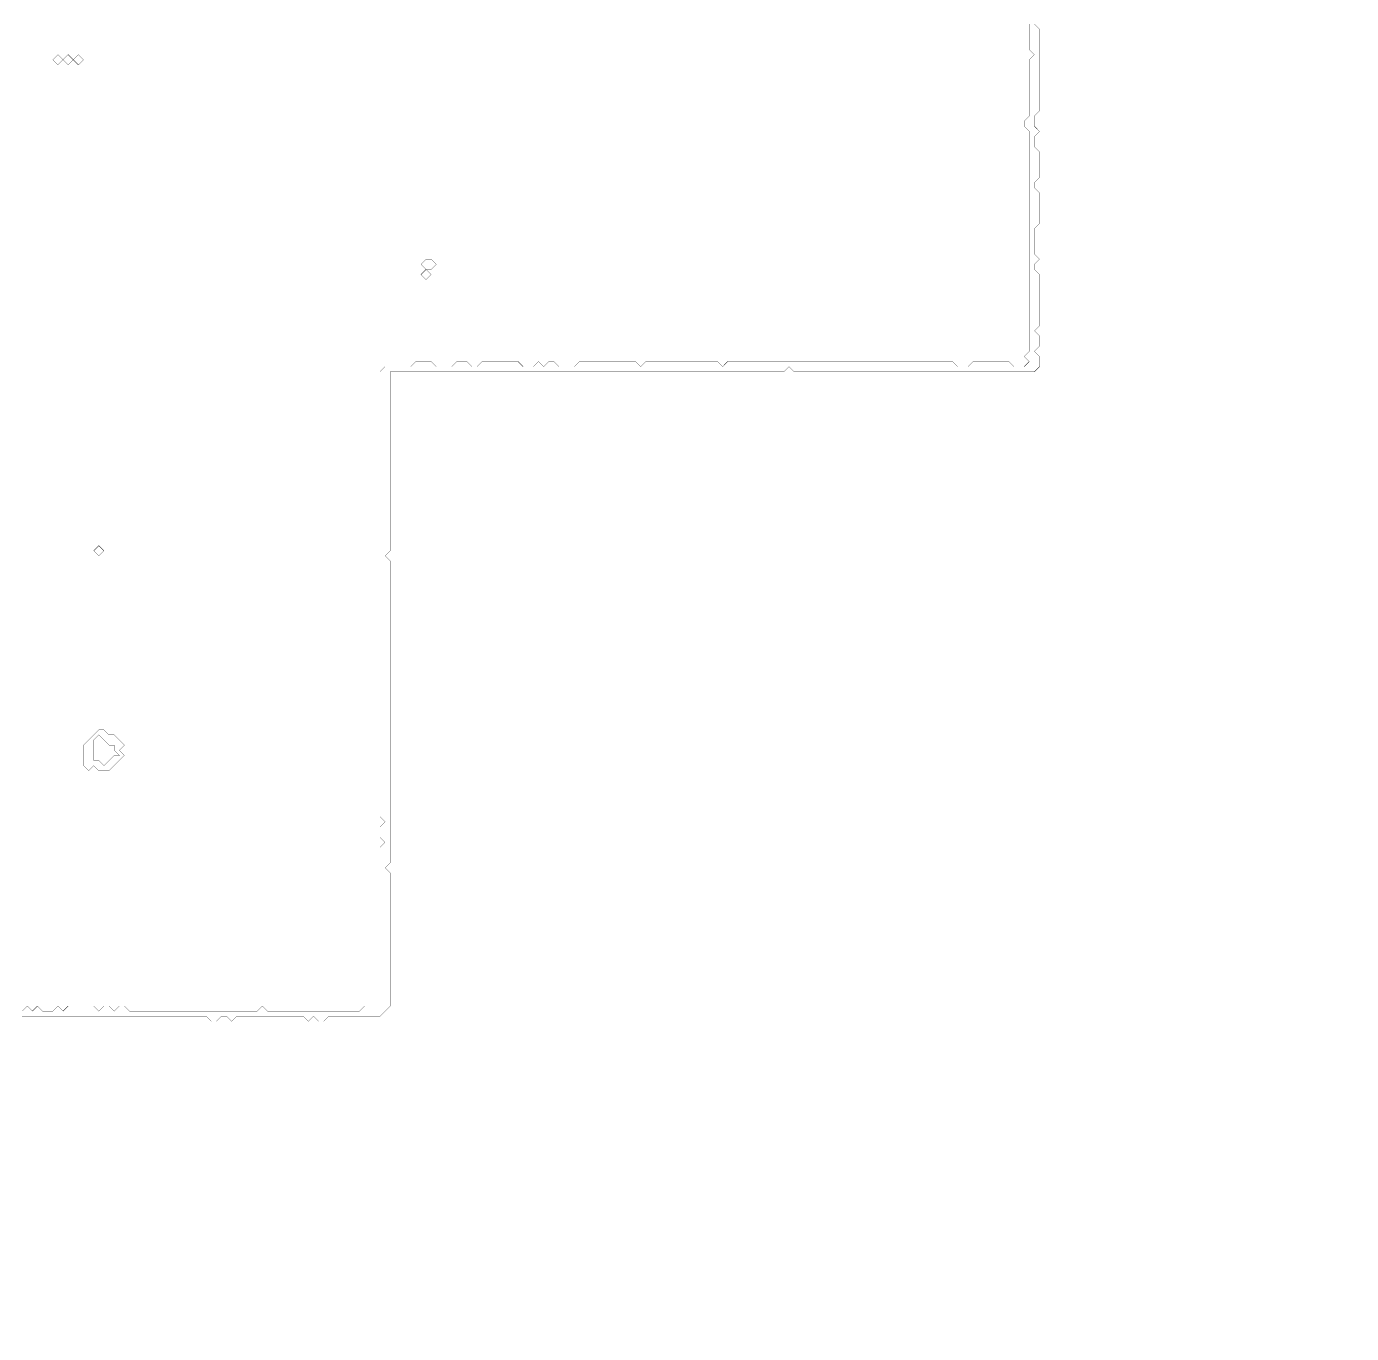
# Model space of a CAD drawing. Header units: metres. Extents: x 0 to 4879, y -4879 to 0.
# Drawn here: x 2404 to 4879, y -4879 to -2439 of the extents above; entities that cross this region are included whole.
import ezdxf

# ---------------------------------------------------------------- set-up
doc = ezdxf.new("R2010")
doc.units = ezdxf.units.M
doc.layers.add('conductor', color=1, linetype='Continuous')
doc.layers.add('substrate', color=5, linetype='Continuous')

msp = doc.modelspace()

# ---------------------------------------------------------------- linework, layer by layer
at = {"layer": 'conductor', "const_width": 0.5}
msp.add_lwpolyline([(2396.265625, -4277), (2405.8125, -4267.453125), (2415.359375, -4277), (2424.90625, -4267.453125), (2434.453125, -4277), (2444, -4277), (2453.546875, -4277), (2463.09375, -4267.453125), (2472.640625, -4277), (2482.1875, -4267.453125), (2491.734375, -4267.453125), (2501.28125, -4267.453125), (2510.828125, -4267.453125), (2520.375, -4267.453125), (2529.921875, -4267.453125), (2539.46875, -4277), (2549.015625, -4267.453125), (2558.5625, -4267.453125), (2568.109375, -4277), (2577.65625, -4267.453125), (2587.203125, -4267.453125), (2596.75, -4277), (2606.296875, -4277), (2615.84375, -4277), (2625.390625, -4277), (2634.9375, -4277), (2644.484375, -4277), (2654.03125, -4277), (2663.578125, -4277), (2673.125, -4277), (2682.671875, -4277), (2692.21875, -4277), (2701.765625, -4277), (2711.3125, -4277), (2720.859375, -4277), (2730.40625, -4277), (2739.953125, -4277), (2749.5, -4277), (2759.046875, -4277), (2768.59375, -4277), (2778.140625, -4277), (2787.6875, -4277), (2797.234375, -4277), (2806.78125, -4277), (2816.328125, -4277), (2825.875, -4277), (2835.421875, -4277), (2844.96875, -4267.453125), (2854.515625, -4277), (2864.0625, -4277), (2873.609375, -4277), (2883.15625, -4277), (2892.703125, -4277), (2902.25, -4277), (2911.796875, -4277), (2921.34375, -4277), (2930.890625, -4277), (2940.4375, -4277), (2949.984375, -4277), (2959.53125, -4277), (2969.078125, -4277), (2978.625, -4277), (2988.171875, -4277), (2997.71875, -4277), (3007.265625, -4277), (3016.8125, -4277), (3026.359375, -4277), (3035.90625, -4267.453125), (3045.453125, -4267.453125), (3055, -4267.453125), (3064.546875, -4267.453125), (3064.546875, -4257.90625), (3064.546875, -4248.359375), (3064.546875, -4238.8125), (3064.546875, -4229.265625), (3064.546875, -4219.71875), (3064.546875, -4210.171875), (3064.546875, -4200.625), (3064.546875, -4191.078125), (3064.546875, -4181.53125), (3064.546875, -4171.984375), (3064.546875, -4162.4375), (3064.546875, -4152.890625), (3064.546875, -4143.34375), (3064.546875, -4133.796875), (3064.546875, -4124.25), (3064.546875, -4114.703125), (3064.546875, -4105.15625), (3064.546875, -4095.609375), (3064.546875, -4086.0625), (3064.546875, -4076.515625), (3064.546875, -4066.96875), (3064.546875, -4057.421875), (3064.546875, -4047.875), (3064.546875, -4038.328125), (3064.546875, -4028.78125), (3064.546875, -4019.234375), (3064.546875, -4009.6875), (3064.546875, -4000.140625), (3064.546875, -3990.59375), (3064.546875, -3981.046875), (3064.546875, -3971.5), (3074.09375, -3961.953125), (3064.546875, -3952.40625), (3064.546875, -3942.859375), (3064.546875, -3933.3125), (3074.09375, -3923.765625), (3064.546875, -3914.21875), (3064.546875, -3904.671875), (3064.546875, -3895.125), (3064.546875, -3885.578125), (3064.546875, -3876.03125), (3064.546875, -3866.484375), (3064.546875, -3856.9375), (3064.546875, -3847.390625), (3064.546875, -3837.84375), (3064.546875, -3828.296875), (3064.546875, -3818.75), (3064.546875, -3809.203125), (3064.546875, -3799.65625), (3064.546875, -3790.109375), (3064.546875, -3780.5625), (3064.546875, -3771.015625), (3064.546875, -3761.46875), (3064.546875, -3751.921875), (3064.546875, -3742.375), (3064.546875, -3732.828125), (3064.546875, -3723.28125), (3064.546875, -3713.734375), (3064.546875, -3704.1875), (3064.546875, -3694.640625), (3064.546875, -3685.09375), (3064.546875, -3675.546875), (3064.546875, -3666), (3064.546875, -3656.453125), (3064.546875, -3646.90625), (3064.546875, -3637.359375), (3064.546875, -3627.8125), (3064.546875, -3618.265625), (3064.546875, -3608.71875), (3064.546875, -3599.171875), (3064.546875, -3589.625), (3064.546875, -3580.078125), (3064.546875, -3570.53125), (3064.546875, -3560.984375), (3064.546875, -3551.4375), (3064.546875, -3541.890625), (3064.546875, -3532.34375), (3064.546875, -3522.796875), (3064.546875, -3513.25), (3064.546875, -3503.703125), (3064.546875, -3494.15625), (3064.546875, -3484.609375), (3064.546875, -3475.0625), (3064.546875, -3465.515625), (3064.546875, -3455.96875), (3064.546875, -3446.421875), (3064.546875, -3436.875), (3064.546875, -3427.328125), (3064.546875, -3417.78125), (3064.546875, -3408.234375), (3064.546875, -3398.6875), (3064.546875, -3389.140625), (3064.546875, -3379.59375), (3064.546875, -3370.046875), (3064.546875, -3360.5), (3064.546875, -3350.953125), (3064.546875, -3341.40625), (3064.546875, -3331.859375), (3064.546875, -3322.3125), (3064.546875, -3312.765625), (3064.546875, -3303.21875), (3064.546875, -3293.671875), (3064.546875, -3284.125), (3064.546875, -3274.578125), (3064.546875, -3265.03125), (3064.546875, -3255.484375), (3064.546875, -3245.9375), (3064.546875, -3236.390625), (3064.546875, -3226.84375), (3064.546875, -3217.296875), (3064.546875, -3207.75), (3064.546875, -3198.203125), (3064.546875, -3188.65625), (3064.546875, -3179.109375), (3064.546875, -3169.5625), (3064.546875, -3160.015625), (3064.546875, -3150.46875), (3064.546875, -3140.921875), (3064.546875, -3131.375), (3064.546875, -3121.828125), (3064.546875, -3112.28125), (3064.546875, -3102.734375), (3064.546875, -3093.1875), (3064.546875, -3083.640625), (3074.09375, -3074.09375), (3083.640625, -3074.09375), (3093.1875, -3074.09375), (3102.734375, -3074.09375), (3112.28125, -3074.09375), (3121.828125, -3074.09375), (3131.375, -3064.546875), (3140.921875, -3064.546875), (3150.46875, -3064.546875), (3160.015625, -3064.546875), (3169.5625, -3074.09375), (3179.109375, -3074.09375), (3188.65625, -3074.09375), (3198.203125, -3074.09375), (3207.75, -3064.546875), (3217.296875, -3064.546875), (3226.84375, -3064.546875), (3236.390625, -3074.09375), (3245.9375, -3074.09375), (3255.484375, -3064.546875), (3265.03125, -3064.546875), (3274.578125, -3064.546875), (3284.125, -3064.546875), (3293.671875, -3064.546875), (3303.21875, -3064.546875), (3312.765625, -3064.546875), (3322.3125, -3064.546875), (3331.859375, -3074.09375), (3341.40625, -3074.09375), (3350.953125, -3074.09375), (3360.5, -3064.546875), (3370.046875, -3074.09375), (3379.59375, -3064.546875), (3389.140625, -3064.546875), (3398.6875, -3074.09375), (3408.234375, -3074.09375), (3417.78125, -3074.09375), (3427.328125, -3074.09375), (3436.875, -3064.546875), (3446.421875, -3064.546875), (3455.96875, -3064.546875), (3465.515625, -3064.546875), (3475.0625, -3064.546875), (3484.609375, -3064.546875), (3494.15625, -3064.546875), (3503.703125, -3064.546875), (3513.25, -3064.546875), (3522.796875, -3064.546875), (3532.34375, -3064.546875), (3541.890625, -3064.546875), (3551.4375, -3074.09375), (3560.984375, -3064.546875), (3570.53125, -3064.546875), (3580.078125, -3064.546875), (3589.625, -3064.546875), (3599.171875, -3064.546875), (3608.71875, -3064.546875), (3618.265625, -3064.546875), (3627.8125, -3064.546875), (3637.359375, -3064.546875), (3646.90625, -3064.546875), (3656.453125, -3064.546875), (3666, -3064.546875), (3675.546875, -3064.546875), (3685.09375, -3064.546875), (3694.640625, -3064.546875), (3704.1875, -3074.09375), (3713.734375, -3064.546875), (3723.28125, -3064.546875), (3732.828125, -3064.546875), (3742.375, -3064.546875), (3751.921875, -3064.546875), (3761.46875, -3064.546875), (3771.015625, -3064.546875), (3780.5625, -3064.546875), (3790.109375, -3064.546875), (3799.65625, -3064.546875), (3809.203125, -3064.546875), (3818.75, -3064.546875), (3828.296875, -3064.546875), (3837.84375, -3064.546875), (3847.390625, -3064.546875), (3856.9375, -3064.546875), (3866.484375, -3064.546875), (3876.03125, -3064.546875), (3885.578125, -3064.546875), (3895.125, -3064.546875), (3904.671875, -3064.546875), (3914.21875, -3064.546875), (3923.765625, -3064.546875), (3933.3125, -3064.546875), (3942.859375, -3064.546875), (3952.40625, -3064.546875), (3961.953125, -3064.546875), (3971.5, -3064.546875), (3981.046875, -3064.546875), (3990.59375, -3064.546875), (4000.140625, -3064.546875), (4009.6875, -3064.546875), (4019.234375, -3064.546875), (4028.78125, -3064.546875), (4038.328125, -3064.546875), (4047.875, -3064.546875), (4057.421875, -3064.546875), (4066.96875, -3064.546875), (4076.515625, -3064.546875), (4086.0625, -3064.546875), (4095.609375, -3064.546875), (4105.15625, -3064.546875), (4114.703125, -3064.546875), (4124.25, -3064.546875), (4133.796875, -3064.546875), (4143.34375, -3074.09375), (4152.890625, -3074.09375), (4162.4375, -3074.09375), (4171.984375, -3064.546875), (4181.53125, -3064.546875), (4191.078125, -3064.546875), (4200.625, -3064.546875), (4210.171875, -3064.546875), (4219.71875, -3064.546875), (4229.265625, -3064.546875), (4238.8125, -3064.546875), (4248.359375, -3074.09375), (4257.90625, -3074.09375), (4267.453125, -3074.09375), (4277, -3064.546875), (4267.453125, -3055), (4277, -3045.453125), (4277, -3035.90625), (4277, -3026.359375), (4277, -3016.8125), (4277, -3007.265625), (4277, -2997.71875), (4277, -2988.171875), (4277, -2978.625), (4277, -2969.078125), (4277, -2959.53125), (4277, -2949.984375), (4277, -2940.4375), (4277, -2930.890625), (4277, -2921.34375), (4277, -2911.796875), (4277, -2902.25), (4277, -2892.703125), (4277, -2883.15625), (4277, -2873.609375), (4277, -2864.0625), (4277, -2854.515625), (4277, -2844.96875), (4277, -2835.421875), (4277, -2825.875), (4277, -2816.328125), (4277, -2806.78125), (4277, -2797.234375), (4277, -2787.6875), (4277, -2778.140625), (4277, -2768.59375), (4277, -2759.046875), (4277, -2749.5), (4277, -2739.953125), (4277, -2730.40625), (4277, -2720.859375), (4277, -2711.3125), (4277, -2701.765625), (4277, -2692.21875), (4277, -2682.671875), (4277, -2673.125), (4277, -2663.578125), (4277, -2654.03125), (4277, -2644.484375), (4277, -2634.9375), (4267.453125, -2625.390625), (4267.453125, -2615.84375), (4277, -2606.296875), (4277, -2596.75), (4277, -2587.203125), (4277, -2577.65625), (4277, -2568.109375), (4277, -2558.5625), (4277, -2549.015625), (4277, -2539.46875), (4277, -2529.921875), (4277, -2520.375), (4277, -2510.828125), (4277, -2501.28125), (4286.546875, -2491.734375), (4277, -2482.1875), (4277, -2472.640625), (4277, -2463.09375), (4277, -2453.546875), (4277, -2444), (4277, -2434.453125)], dxfattribs=at)
for points in [[(2453.546875, -2501.28125), (2463.09375, -2491.734375), (2472.640625, -2501.28125), (2463.09375, -2510.828125)], [(2472.640625, -2501.28125), (2482.1875, -2491.734375), (2491.734375, -2501.28125), (2482.1875, -2510.828125)], [(2491.734375, -2501.28125), (2501.28125, -2491.734375), (2510.828125, -2501.28125), (2501.28125, -2510.828125)], [(3140.921875, -2883.15625), (3150.46875, -2873.609375), (3160.015625, -2873.609375), (3169.5625, -2883.15625), (3160.015625, -2892.703125), (3150.46875, -2892.703125)], [(3140.921875, -2902.25), (3150.46875, -2892.703125), (3160.015625, -2902.25), (3150.46875, -2911.796875)], [(2529.921875, -3417.78125), (2539.46875, -3408.234375), (2549.015625, -3417.78125), (2539.46875, -3427.328125)], [(2529.921875, -3761.46875), (2539.46875, -3751.921875), (2549.015625, -3751.921875), (2558.5625, -3761.46875), (2568.109375, -3761.46875), (2577.65625, -3771.015625), (2587.203125, -3780.5625), (2577.65625, -3790.109375), (2587.203125, -3799.65625), (2577.65625, -3809.203125), (2568.109375, -3818.75), (2558.5625, -3828.296875), (2549.015625, -3828.296875), (2539.46875, -3828.296875), (2529.921875, -3818.75), (2520.375, -3828.296875), (2510.828125, -3818.75), (2510.828125, -3809.203125), (2510.828125, -3799.65625), (2510.828125, -3790.109375), (2510.828125, -3780.5625), (2520.375, -3771.015625)]]:
    msp.add_lwpolyline(points, close=True, dxfattribs=at)
at = {"layer": 'substrate', "const_width": 0.5}
for points in [[(2396.265625, -4878.453125), (2405.8125, -4878.453125), (2415.359375, -4878.453125), (2424.90625, -4878.453125), (2434.453125, -4878.453125), (2444, -4878.453125), (2453.546875, -4878.453125), (2463.09375, -4878.453125), (2472.640625, -4878.453125), (2482.1875, -4878.453125), (2491.734375, -4878.453125), (2501.28125, -4878.453125), (2510.828125, -4878.453125), (2520.375, -4878.453125), (2529.921875, -4878.453125), (2539.46875, -4878.453125), (2549.015625, -4878.453125), (2558.5625, -4878.453125), (2568.109375, -4878.453125), (2577.65625, -4878.453125), (2587.203125, -4878.453125), (2596.75, -4878.453125), (2606.296875, -4878.453125), (2615.84375, -4878.453125), (2625.390625, -4878.453125), (2634.9375, -4878.453125), (2644.484375, -4878.453125), (2654.03125, -4878.453125), (2663.578125, -4878.453125), (2673.125, -4878.453125), (2682.671875, -4878.453125), (2692.21875, -4878.453125), (2701.765625, -4878.453125), (2711.3125, -4878.453125), (2720.859375, -4878.453125), (2730.40625, -4878.453125), (2739.953125, -4878.453125), (2749.5, -4878.453125), (2759.046875, -4878.453125), (2768.59375, -4878.453125), (2778.140625, -4878.453125), (2787.6875, -4878.453125), (2797.234375, -4878.453125), (2806.78125, -4878.453125), (2816.328125, -4878.453125), (2825.875, -4878.453125), (2835.421875, -4878.453125), (2844.96875, -4878.453125), (2854.515625, -4878.453125), (2864.0625, -4878.453125), (2873.609375, -4878.453125), (2883.15625, -4878.453125), (2892.703125, -4878.453125), (2902.25, -4878.453125), (2911.796875, -4878.453125), (2921.34375, -4878.453125), (2930.890625, -4878.453125), (2940.4375, -4878.453125), (2949.984375, -4878.453125), (2959.53125, -4878.453125), (2969.078125, -4878.453125), (2978.625, -4878.453125), (2988.171875, -4878.453125), (2997.71875, -4878.453125), (3007.265625, -4878.453125), (3016.8125, -4878.453125), (3026.359375, -4878.453125), (3035.90625, -4878.453125), (3045.453125, -4878.453125), (3055, -4878.453125), (3064.546875, -4878.453125), (3074.09375, -4878.453125), (3083.640625, -4878.453125), (3093.1875, -4878.453125), (3102.734375, -4878.453125), (3112.28125, -4878.453125), (3121.828125, -4878.453125), (3131.375, -4878.453125), (3140.921875, -4878.453125), (3150.46875, -4878.453125), (3160.015625, -4878.453125), (3169.5625, -4878.453125), (3179.109375, -4878.453125), (3188.65625, -4878.453125), (3198.203125, -4878.453125), (3207.75, -4878.453125), (3217.296875, -4878.453125), (3226.84375, -4878.453125), (3236.390625, -4878.453125), (3245.9375, -4878.453125), (3255.484375, -4878.453125), (3265.03125, -4878.453125), (3274.578125, -4878.453125), (3284.125, -4878.453125), (3293.671875, -4878.453125), (3303.21875, -4878.453125), (3312.765625, -4878.453125), (3322.3125, -4878.453125), (3331.859375, -4878.453125), (3341.40625, -4878.453125), (3350.953125, -4878.453125), (3360.5, -4878.453125), (3370.046875, -4878.453125), (3379.59375, -4878.453125), (3389.140625, -4878.453125), (3398.6875, -4878.453125), (3408.234375, -4878.453125), (3417.78125, -4878.453125), (3427.328125, -4878.453125), (3436.875, -4878.453125), (3446.421875, -4878.453125), (3455.96875, -4878.453125), (3465.515625, -4878.453125), (3475.0625, -4878.453125), (3484.609375, -4878.453125), (3494.15625, -4878.453125), (3503.703125, -4878.453125), (3513.25, -4878.453125), (3522.796875, -4878.453125), (3532.34375, -4878.453125), (3541.890625, -4878.453125), (3551.4375, -4878.453125), (3560.984375, -4878.453125), (3570.53125, -4878.453125), (3580.078125, -4878.453125), (3589.625, -4878.453125), (3599.171875, -4878.453125), (3608.71875, -4878.453125), (3618.265625, -4878.453125), (3627.8125, -4878.453125), (3637.359375, -4878.453125), (3646.90625, -4878.453125), (3656.453125, -4878.453125), (3666, -4878.453125), (3675.546875, -4878.453125), (3685.09375, -4878.453125), (3694.640625, -4878.453125), (3704.1875, -4878.453125), (3713.734375, -4878.453125), (3723.28125, -4878.453125), (3732.828125, -4878.453125), (3742.375, -4878.453125), (3751.921875, -4878.453125), (3761.46875, -4878.453125), (3771.015625, -4878.453125), (3780.5625, -4878.453125), (3790.109375, -4878.453125), (3799.65625, -4878.453125), (3809.203125, -4878.453125), (3818.75, -4878.453125), (3828.296875, -4878.453125), (3837.84375, -4878.453125), (3847.390625, -4878.453125), (3856.9375, -4878.453125), (3866.484375, -4878.453125), (3876.03125, -4878.453125), (3885.578125, -4878.453125), (3895.125, -4878.453125), (3904.671875, -4878.453125), (3914.21875, -4878.453125), (3923.765625, -4878.453125), (3933.3125, -4878.453125), (3942.859375, -4878.453125), (3952.40625, -4878.453125), (3961.953125, -4878.453125), (3971.5, -4878.453125), (3981.046875, -4878.453125), (3990.59375, -4878.453125), (4000.140625, -4878.453125), (4009.6875, -4878.453125), (4019.234375, -4878.453125), (4028.78125, -4878.453125), (4038.328125, -4878.453125), (4047.875, -4878.453125), (4057.421875, -4878.453125), (4066.96875, -4878.453125), (4076.515625, -4878.453125), (4086.0625, -4878.453125), (4095.609375, -4878.453125), (4105.15625, -4878.453125), (4114.703125, -4878.453125), (4124.25, -4878.453125), (4133.796875, -4878.453125), (4143.34375, -4878.453125), (4152.890625, -4878.453125), (4162.4375, -4878.453125), (4171.984375, -4878.453125), (4181.53125, -4878.453125), (4191.078125, -4878.453125), (4200.625, -4878.453125), (4210.171875, -4878.453125), (4219.71875, -4878.453125), (4229.265625, -4878.453125), (4238.8125, -4878.453125), (4248.359375, -4878.453125), (4257.90625, -4878.453125), (4267.453125, -4878.453125), (4277, -4878.453125), (4286.546875, -4878.453125), (4296.09375, -4878.453125), (4305.640625, -4878.453125), (4315.1875, -4878.453125), (4324.734375, -4878.453125), (4334.28125, -4878.453125), (4343.828125, -4878.453125), (4353.375, -4878.453125), (4362.921875, -4878.453125), (4372.46875, -4878.453125), (4382.015625, -4878.453125), (4391.5625, -4878.453125), (4401.109375, -4878.453125), (4410.65625, -4878.453125), (4420.203125, -4878.453125), (4429.75, -4878.453125), (4439.296875, -4878.453125), (4448.84375, -4878.453125), (4458.390625, -4878.453125), (4467.9375, -4878.453125), (4477.484375, -4878.453125), (4487.03125, -4878.453125), (4496.578125, -4878.453125), (4506.125, -4878.453125), (4515.671875, -4878.453125), (4525.21875, -4878.453125), (4534.765625, -4878.453125), (4544.3125, -4878.453125), (4553.859375, -4878.453125), (4563.40625, -4878.453125), (4572.953125, -4878.453125), (4582.5, -4878.453125), (4592.046875, -4878.453125), (4601.59375, -4878.453125), (4611.140625, -4878.453125), (4620.6875, -4878.453125), (4630.234375, -4878.453125), (4639.78125, -4878.453125), (4649.328125, -4878.453125), (4658.875, -4878.453125), (4668.421875, -4878.453125), (4677.96875, -4878.453125), (4687.515625, -4878.453125), (4697.0625, -4878.453125), (4706.609375, -4878.453125), (4716.15625, -4878.453125), (4725.703125, -4878.453125), (4735.25, -4878.453125), (4744.796875, -4878.453125), (4754.34375, -4878.453125), (4763.890625, -4878.453125), (4773.4375, -4878.453125), (4782.984375, -4878.453125), (4792.53125, -4878.453125), (4802.078125, -4878.453125), (4811.625, -4878.453125), (4821.171875, -4878.453125), (4830.71875, -4878.453125), (4840.265625, -4878.453125), (4849.8125, -4878.453125), (4859.359375, -4878.453125), (4868.90625, -4878.453125), (4878.453125, -4878.453125), (4878.453125, -4868.90625), (4878.453125, -4859.359375), (4878.453125, -4849.8125), (4878.453125, -4840.265625), (4878.453125, -4830.71875), (4878.453125, -4821.171875), (4878.453125, -4811.625), (4878.453125, -4802.078125), (4878.453125, -4792.53125), (4878.453125, -4782.984375), (4878.453125, -4773.4375), (4878.453125, -4763.890625), (4878.453125, -4754.34375), (4878.453125, -4744.796875), (4878.453125, -4735.25), (4878.453125, -4725.703125), (4878.453125, -4716.15625), (4878.453125, -4706.609375), (4878.453125, -4697.0625), (4878.453125, -4687.515625), (4878.453125, -4677.96875), (4878.453125, -4668.421875), (4878.453125, -4658.875), (4878.453125, -4649.328125), (4878.453125, -4639.78125), (4878.453125, -4630.234375), (4878.453125, -4620.6875), (4878.453125, -4611.140625), (4878.453125, -4601.59375), (4878.453125, -4592.046875), (4878.453125, -4582.5), (4878.453125, -4572.953125), (4878.453125, -4563.40625), (4878.453125, -4553.859375), (4878.453125, -4544.3125), (4878.453125, -4534.765625), (4878.453125, -4525.21875), (4878.453125, -4515.671875), (4878.453125, -4506.125), (4878.453125, -4496.578125), (4878.453125, -4487.03125), (4878.453125, -4477.484375), (4878.453125, -4467.9375), (4878.453125, -4458.390625), (4878.453125, -4448.84375), (4878.453125, -4439.296875), (4878.453125, -4429.75), (4878.453125, -4420.203125), (4878.453125, -4410.65625), (4878.453125, -4401.109375), (4878.453125, -4391.5625), (4878.453125, -4382.015625), (4878.453125, -4372.46875), (4878.453125, -4362.921875), (4878.453125, -4353.375), (4878.453125, -4343.828125), (4878.453125, -4334.28125), (4878.453125, -4324.734375), (4878.453125, -4315.1875), (4878.453125, -4305.640625), (4878.453125, -4296.09375), (4878.453125, -4286.546875), (4878.453125, -4277), (4878.453125, -4267.453125), (4878.453125, -4257.90625), (4878.453125, -4248.359375), (4878.453125, -4238.8125), (4878.453125, -4229.265625), (4878.453125, -4219.71875), (4878.453125, -4210.171875), (4878.453125, -4200.625), (4878.453125, -4191.078125), (4878.453125, -4181.53125), (4878.453125, -4171.984375), (4878.453125, -4162.4375), (4878.453125, -4152.890625), (4878.453125, -4143.34375), (4878.453125, -4133.796875), (4878.453125, -4124.25), (4878.453125, -4114.703125), (4878.453125, -4105.15625), (4878.453125, -4095.609375), (4878.453125, -4086.0625), (4878.453125, -4076.515625), (4878.453125, -4066.96875), (4878.453125, -4057.421875), (4878.453125, -4047.875), (4878.453125, -4038.328125), (4878.453125, -4028.78125), (4878.453125, -4019.234375), (4878.453125, -4009.6875), (4878.453125, -4000.140625), (4878.453125, -3990.59375), (4878.453125, -3981.046875), (4878.453125, -3971.5), (4878.453125, -3961.953125), (4878.453125, -3952.40625), (4878.453125, -3942.859375), (4878.453125, -3933.3125), (4878.453125, -3923.765625), (4878.453125, -3914.21875), (4878.453125, -3904.671875), (4878.453125, -3895.125), (4878.453125, -3885.578125), (4878.453125, -3876.03125), (4878.453125, -3866.484375), (4878.453125, -3856.9375), (4878.453125, -3847.390625), (4878.453125, -3837.84375), (4878.453125, -3828.296875), (4878.453125, -3818.75), (4878.453125, -3809.203125), (4878.453125, -3799.65625), (4878.453125, -3790.109375), (4878.453125, -3780.5625), (4878.453125, -3771.015625), (4878.453125, -3761.46875), (4878.453125, -3751.921875), (4878.453125, -3742.375), (4878.453125, -3732.828125), (4878.453125, -3723.28125), (4878.453125, -3713.734375), (4878.453125, -3704.1875), (4878.453125, -3694.640625), (4878.453125, -3685.09375), (4878.453125, -3675.546875), (4878.453125, -3666), (4878.453125, -3656.453125), (4878.453125, -3646.90625), (4878.453125, -3637.359375), (4878.453125, -3627.8125), (4878.453125, -3618.265625), (4878.453125, -3608.71875), (4878.453125, -3599.171875), (4878.453125, -3589.625), (4878.453125, -3580.078125), (4878.453125, -3570.53125), (4878.453125, -3560.984375), (4878.453125, -3551.4375), (4878.453125, -3541.890625), (4878.453125, -3532.34375), (4878.453125, -3522.796875), (4878.453125, -3513.25), (4878.453125, -3503.703125), (4878.453125, -3494.15625), (4878.453125, -3484.609375), (4878.453125, -3475.0625), (4878.453125, -3465.515625), (4878.453125, -3455.96875), (4878.453125, -3446.421875), (4878.453125, -3436.875), (4878.453125, -3427.328125), (4878.453125, -3417.78125), (4878.453125, -3408.234375), (4878.453125, -3398.6875), (4878.453125, -3389.140625), (4878.453125, -3379.59375), (4878.453125, -3370.046875), (4878.453125, -3360.5), (4878.453125, -3350.953125), (4878.453125, -3341.40625), (4878.453125, -3331.859375), (4878.453125, -3322.3125), (4878.453125, -3312.765625), (4878.453125, -3303.21875), (4878.453125, -3293.671875), (4878.453125, -3284.125), (4878.453125, -3274.578125), (4878.453125, -3265.03125), (4878.453125, -3255.484375), (4878.453125, -3245.9375), (4878.453125, -3236.390625), (4878.453125, -3226.84375), (4878.453125, -3217.296875), (4878.453125, -3207.75), (4878.453125, -3198.203125), (4878.453125, -3188.65625), (4878.453125, -3179.109375), (4878.453125, -3169.5625), (4878.453125, -3160.015625), (4878.453125, -3150.46875), (4878.453125, -3140.921875), (4878.453125, -3131.375), (4878.453125, -3121.828125), (4878.453125, -3112.28125), (4878.453125, -3102.734375), (4878.453125, -3093.1875), (4878.453125, -3083.640625), (4878.453125, -3074.09375), (4878.453125, -3064.546875), (4878.453125, -3055), (4878.453125, -3045.453125), (4878.453125, -3035.90625), (4878.453125, -3026.359375), (4878.453125, -3016.8125), (4878.453125, -3007.265625), (4878.453125, -2997.71875), (4878.453125, -2988.171875), (4878.453125, -2978.625), (4878.453125, -2969.078125), (4878.453125, -2959.53125), (4878.453125, -2949.984375), (4878.453125, -2940.4375), (4878.453125, -2930.890625), (4878.453125, -2921.34375), (4878.453125, -2911.796875), (4878.453125, -2902.25), (4878.453125, -2892.703125), (4878.453125, -2883.15625), (4878.453125, -2873.609375), (4878.453125, -2864.0625), (4878.453125, -2854.515625), (4878.453125, -2844.96875), (4878.453125, -2835.421875), (4878.453125, -2825.875), (4878.453125, -2816.328125), (4878.453125, -2806.78125), (4878.453125, -2797.234375), (4878.453125, -2787.6875), (4878.453125, -2778.140625), (4878.453125, -2768.59375), (4878.453125, -2759.046875), (4878.453125, -2749.5), (4878.453125, -2739.953125), (4878.453125, -2730.40625), (4878.453125, -2720.859375), (4878.453125, -2711.3125), (4878.453125, -2701.765625), (4878.453125, -2692.21875), (4878.453125, -2682.671875), (4878.453125, -2673.125), (4878.453125, -2663.578125), (4878.453125, -2654.03125), (4878.453125, -2644.484375), (4878.453125, -2634.9375), (4878.453125, -2625.390625), (4878.453125, -2615.84375), (4878.453125, -2606.296875), (4878.453125, -2596.75), (4878.453125, -2587.203125), (4878.453125, -2577.65625), (4878.453125, -2568.109375), (4878.453125, -2558.5625), (4878.453125, -2549.015625), (4878.453125, -2539.46875), (4878.453125, -2529.921875), (4878.453125, -2520.375), (4878.453125, -2510.828125), (4878.453125, -2501.28125), (4878.453125, -2491.734375), (4878.453125, -2482.1875), (4878.453125, -2472.640625), (4878.453125, -2463.09375), (4878.453125, -2453.546875), (4878.453125, -2444), (4878.453125, -2434.453125)], [(4286.546875, -2434.453125), (4296.09375, -2444), (4296.09375, -2453.546875), (4296.09375, -2463.09375), (4296.09375, -2472.640625), (4296.09375, -2482.1875), (4296.09375, -2491.734375), (4296.09375, -2501.28125), (4296.09375, -2510.828125), (4296.09375, -2520.375), (4296.09375, -2529.921875), (4296.09375, -2539.46875), (4296.09375, -2549.015625), (4296.09375, -2558.5625), (4296.09375, -2568.109375), (4296.09375, -2577.65625), (4296.09375, -2587.203125), (4296.09375, -2596.75), (4286.546875, -2606.296875), (4286.546875, -2615.84375), (4286.546875, -2625.390625), (4296.09375, -2634.9375), (4286.546875, -2644.484375), (4286.546875, -2654.03125), (4286.546875, -2663.578125), (4296.09375, -2673.125), (4296.09375, -2682.671875), (4296.09375, -2692.21875), (4296.09375, -2701.765625), (4296.09375, -2711.3125), (4296.09375, -2720.859375), (4286.546875, -2730.40625), (4286.546875, -2739.953125), (4296.09375, -2749.5), (4296.09375, -2759.046875), (4296.09375, -2768.59375), (4296.09375, -2778.140625), (4296.09375, -2787.6875), (4296.09375, -2797.234375), (4296.09375, -2806.78125), (4286.546875, -2816.328125), (4286.546875, -2825.875), (4286.546875, -2835.421875), (4286.546875, -2844.96875), (4286.546875, -2854.515625), (4286.546875, -2864.0625), (4296.09375, -2873.609375), (4286.546875, -2883.15625), (4286.546875, -2892.703125), (4296.09375, -2902.25), (4296.09375, -2911.796875), (4296.09375, -2921.34375), (4296.09375, -2930.890625), (4296.09375, -2940.4375), (4296.09375, -2949.984375), (4296.09375, -2959.53125), (4296.09375, -2969.078125), (4296.09375, -2978.625), (4296.09375, -2988.171875), (4296.09375, -2997.71875), (4286.546875, -3007.265625), (4296.09375, -3016.8125), (4296.09375, -3026.359375), (4296.09375, -3035.90625), (4286.546875, -3045.453125), (4296.09375, -3055), (4296.09375, -3064.546875), (4296.09375, -3074.09375), (4286.546875, -3083.640625), (4277, -3083.640625), (4267.453125, -3083.640625), (4257.90625, -3083.640625), (4248.359375, -3083.640625), (4238.8125, -3083.640625), (4229.265625, -3083.640625), (4219.71875, -3083.640625), (4210.171875, -3083.640625), (4200.625, -3083.640625), (4191.078125, -3083.640625), (4181.53125, -3083.640625), (4171.984375, -3083.640625), (4162.4375, -3083.640625), (4152.890625, -3083.640625), (4143.34375, -3083.640625), (4133.796875, -3083.640625), (4124.25, -3083.640625), (4114.703125, -3083.640625), (4105.15625, -3083.640625), (4095.609375, -3083.640625), (4086.0625, -3083.640625), (4076.515625, -3083.640625), (4066.96875, -3083.640625), (4057.421875, -3083.640625), (4047.875, -3083.640625), (4038.328125, -3083.640625), (4028.78125, -3083.640625), (4019.234375, -3083.640625), (4009.6875, -3083.640625), (4000.140625, -3083.640625), (3990.59375, -3083.640625), (3981.046875, -3083.640625), (3971.5, -3083.640625), (3961.953125, -3083.640625), (3952.40625, -3083.640625), (3942.859375, -3083.640625), (3933.3125, -3083.640625), (3923.765625, -3083.640625), (3914.21875, -3083.640625), (3904.671875, -3083.640625), (3895.125, -3083.640625), (3885.578125, -3083.640625), (3876.03125, -3083.640625), (3866.484375, -3083.640625), (3856.9375, -3083.640625), (3847.390625, -3083.640625), (3837.84375, -3083.640625), (3828.296875, -3074.09375), (3818.75, -3083.640625), (3809.203125, -3083.640625), (3799.65625, -3083.640625), (3790.109375, -3083.640625), (3780.5625, -3083.640625), (3771.015625, -3083.640625), (3761.46875, -3083.640625), (3751.921875, -3083.640625), (3742.375, -3083.640625), (3732.828125, -3083.640625), (3723.28125, -3083.640625), (3713.734375, -3083.640625), (3704.1875, -3083.640625), (3694.640625, -3083.640625), (3685.09375, -3083.640625), (3675.546875, -3083.640625), (3666, -3083.640625), (3656.453125, -3083.640625), (3646.90625, -3083.640625), (3637.359375, -3083.640625), (3627.8125, -3083.640625), (3618.265625, -3083.640625), (3608.71875, -3083.640625), (3599.171875, -3083.640625), (3589.625, -3083.640625), (3580.078125, -3083.640625), (3570.53125, -3083.640625), (3560.984375, -3083.640625), (3551.4375, -3083.640625), (3541.890625, -3083.640625), (3532.34375, -3083.640625), (3522.796875, -3083.640625), (3513.25, -3083.640625), (3503.703125, -3083.640625), (3494.15625, -3083.640625), (3484.609375, -3083.640625), (3475.0625, -3083.640625), (3465.515625, -3083.640625), (3455.96875, -3083.640625), (3446.421875, -3083.640625), (3436.875, -3083.640625), (3427.328125, -3083.640625), (3417.78125, -3083.640625), (3408.234375, -3083.640625), (3398.6875, -3083.640625), (3389.140625, -3083.640625), (3379.59375, -3083.640625), (3370.046875, -3083.640625), (3360.5, -3083.640625), (3350.953125, -3083.640625), (3341.40625, -3083.640625), (3331.859375, -3083.640625), (3322.3125, -3083.640625), (3312.765625, -3083.640625), (3303.21875, -3083.640625), (3293.671875, -3083.640625), (3284.125, -3083.640625), (3274.578125, -3083.640625), (3265.03125, -3083.640625), (3255.484375, -3083.640625), (3245.9375, -3083.640625), (3236.390625, -3083.640625), (3226.84375, -3083.640625), (3217.296875, -3083.640625), (3207.75, -3083.640625), (3198.203125, -3083.640625), (3188.65625, -3083.640625), (3179.109375, -3083.640625), (3169.5625, -3083.640625), (3160.015625, -3083.640625), (3150.46875, -3083.640625), (3140.921875, -3083.640625), (3131.375, -3083.640625), (3121.828125, -3083.640625), (3112.28125, -3083.640625), (3102.734375, -3083.640625), (3093.1875, -3083.640625), (3083.640625, -3083.640625), (3083.640625, -3093.1875), (3083.640625, -3102.734375), (3083.640625, -3112.28125), (3083.640625, -3121.828125), (3083.640625, -3131.375), (3083.640625, -3140.921875), (3083.640625, -3150.46875), (3083.640625, -3160.015625), (3083.640625, -3169.5625), (3083.640625, -3179.109375), (3083.640625, -3188.65625), (3083.640625, -3198.203125), (3083.640625, -3207.75), (3083.640625, -3217.296875), (3083.640625, -3226.84375), (3083.640625, -3236.390625), (3083.640625, -3245.9375), (3083.640625, -3255.484375), (3083.640625, -3265.03125), (3083.640625, -3274.578125), (3083.640625, -3284.125), (3083.640625, -3293.671875), (3083.640625, -3303.21875), (3083.640625, -3312.765625), (3083.640625, -3322.3125), (3083.640625, -3331.859375), (3083.640625, -3341.40625), (3083.640625, -3350.953125), (3083.640625, -3360.5), (3083.640625, -3370.046875), (3083.640625, -3379.59375), (3083.640625, -3389.140625), (3083.640625, -3398.6875), (3083.640625, -3408.234375), (3083.640625, -3417.78125), (3074.09375, -3427.328125), (3083.640625, -3436.875), (3083.640625, -3446.421875), (3083.640625, -3455.96875), (3083.640625, -3465.515625), (3083.640625, -3475.0625), (3083.640625, -3484.609375), (3083.640625, -3494.15625), (3083.640625, -3503.703125), (3083.640625, -3513.25), (3083.640625, -3522.796875), (3083.640625, -3532.34375), (3083.640625, -3541.890625), (3083.640625, -3551.4375), (3083.640625, -3560.984375), (3083.640625, -3570.53125), (3083.640625, -3580.078125), (3083.640625, -3589.625), (3083.640625, -3599.171875), (3083.640625, -3608.71875), (3083.640625, -3618.265625), (3083.640625, -3627.8125), (3083.640625, -3637.359375), (3083.640625, -3646.90625), (3083.640625, -3656.453125), (3083.640625, -3666), (3083.640625, -3675.546875), (3083.640625, -3685.09375), (3083.640625, -3694.640625), (3083.640625, -3704.1875), (3083.640625, -3713.734375), (3083.640625, -3723.28125), (3083.640625, -3732.828125), (3083.640625, -3742.375), (3083.640625, -3751.921875), (3083.640625, -3761.46875), (3083.640625, -3771.015625), (3083.640625, -3780.5625), (3083.640625, -3790.109375), (3083.640625, -3799.65625), (3083.640625, -3809.203125), (3083.640625, -3818.75), (3083.640625, -3828.296875), (3083.640625, -3837.84375), (3083.640625, -3847.390625), (3083.640625, -3856.9375), (3083.640625, -3866.484375), (3083.640625, -3876.03125), (3083.640625, -3885.578125), (3083.640625, -3895.125), (3083.640625, -3904.671875), (3083.640625, -3914.21875), (3083.640625, -3923.765625), (3083.640625, -3933.3125), (3083.640625, -3942.859375), (3083.640625, -3952.40625), (3083.640625, -3961.953125), (3083.640625, -3971.5), (3083.640625, -3981.046875), (3083.640625, -3990.59375), (3083.640625, -4000.140625), (3074.09375, -4009.6875), (3083.640625, -4019.234375), (3083.640625, -4028.78125), (3083.640625, -4038.328125), (3083.640625, -4047.875), (3083.640625, -4057.421875), (3083.640625, -4066.96875), (3083.640625, -4076.515625), (3083.640625, -4086.0625), (3083.640625, -4095.609375), (3083.640625, -4105.15625), (3083.640625, -4114.703125), (3083.640625, -4124.25), (3083.640625, -4133.796875), (3083.640625, -4143.34375), (3083.640625, -4152.890625), (3083.640625, -4162.4375), (3083.640625, -4171.984375), (3083.640625, -4181.53125), (3083.640625, -4191.078125), (3083.640625, -4200.625), (3083.640625, -4210.171875), (3083.640625, -4219.71875), (3083.640625, -4229.265625), (3083.640625, -4238.8125), (3083.640625, -4248.359375), (3083.640625, -4257.90625), (3083.640625, -4267.453125), (3074.09375, -4277), (3064.546875, -4286.546875), (3055, -4286.546875), (3045.453125, -4286.546875), (3035.90625, -4286.546875), (3026.359375, -4286.546875), (3016.8125, -4286.546875), (3007.265625, -4286.546875), (2997.71875, -4286.546875), (2988.171875, -4286.546875), (2978.625, -4286.546875), (2969.078125, -4286.546875), (2959.53125, -4296.09375), (2949.984375, -4296.09375), (2940.4375, -4286.546875), (2930.890625, -4296.09375), (2921.34375, -4286.546875), (2911.796875, -4286.546875), (2902.25, -4286.546875), (2892.703125, -4286.546875), (2883.15625, -4286.546875), (2873.609375, -4286.546875), (2864.0625, -4286.546875), (2854.515625, -4286.546875), (2844.96875, -4286.546875), (2835.421875, -4286.546875), (2825.875, -4286.546875), (2816.328125, -4286.546875), (2806.78125, -4286.546875), (2797.234375, -4286.546875), (2787.6875, -4296.09375), (2778.140625, -4286.546875), (2768.59375, -4286.546875), (2759.046875, -4296.09375), (2749.5, -4296.09375), (2739.953125, -4286.546875), (2730.40625, -4286.546875), (2720.859375, -4286.546875), (2711.3125, -4286.546875), (2701.765625, -4286.546875), (2692.21875, -4286.546875), (2682.671875, -4286.546875), (2673.125, -4286.546875), (2663.578125, -4286.546875), (2654.03125, -4286.546875), (2644.484375, -4286.546875), (2634.9375, -4286.546875), (2625.390625, -4286.546875), (2615.84375, -4286.546875), (2606.296875, -4286.546875), (2596.75, -4286.546875), (2587.203125, -4286.546875), (2577.65625, -4286.546875), (2568.109375, -4286.546875), (2558.5625, -4286.546875), (2549.015625, -4286.546875), (2539.46875, -4286.546875), (2529.921875, -4286.546875), (2520.375, -4286.546875), (2510.828125, -4286.546875), (2501.28125, -4286.546875), (2491.734375, -4286.546875), (2482.1875, -4286.546875), (2472.640625, -4286.546875), (2463.09375, -4286.546875), (2453.546875, -4286.546875), (2444, -4286.546875), (2434.453125, -4286.546875), (2424.90625, -4286.546875), (2415.359375, -4286.546875), (2405.8125, -4286.546875), (2396.265625, -4286.546875)]]:
    msp.add_lwpolyline(points, dxfattribs=at)
msp.add_lwpolyline([(2539.46875, -3761.46875), (2529.921875, -3771.015625), (2529.921875, -3780.5625), (2529.921875, -3790.109375), (2529.921875, -3799.65625), (2529.921875, -3809.203125), (2539.46875, -3809.203125), (2549.015625, -3818.75), (2558.5625, -3809.203125), (2568.109375, -3799.65625), (2577.65625, -3799.65625), (2568.109375, -3790.109375), (2568.109375, -3780.5625), (2558.5625, -3780.5625), (2549.015625, -3771.015625)], close=True, dxfattribs=at)

doc.saveas('drawing.dxf')
